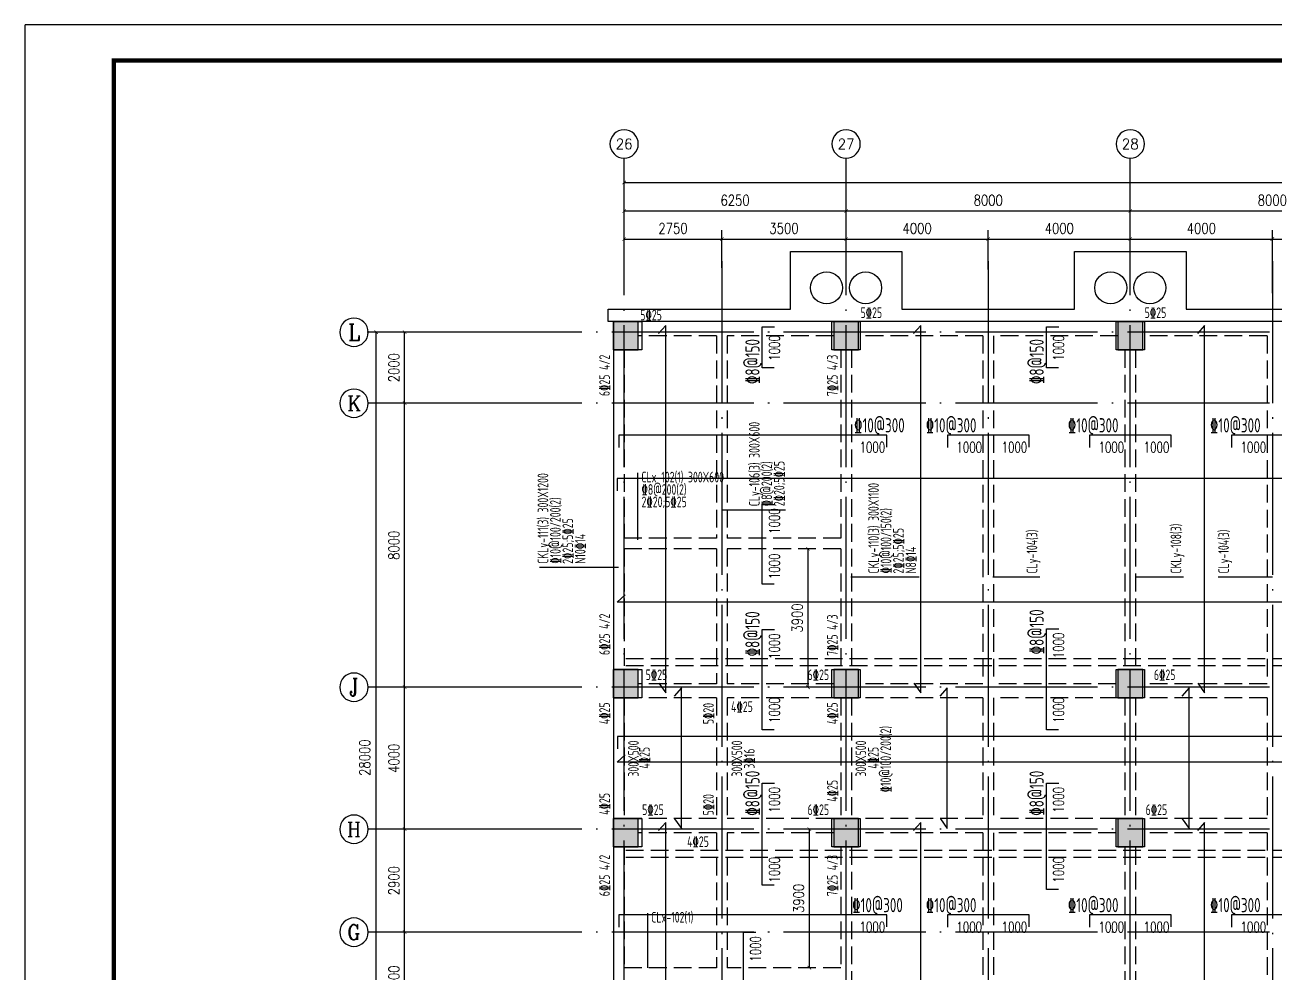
# Model space of a CAD drawing. Header units: millimetres. Extents: x 2998490 to 15040601, y 444546 to 7822218.
# Drawn here: x 14602150 to 14637369, y 7711331 to 7738064 of the extents above; entities that cross this region are included whole.
import ezdxf
from ezdxf.enums import TextEntityAlignment as Align

# ---------------------------------------------------------------- set-up
doc = ezdxf.new("R2010")
doc.units = ezdxf.units.MM
doc.header["$LTSCALE"] = 2000
doc.linetypes.add('DASH', pattern=[0.35, 0.25, -0.1])
doc.linetypes.add('DOTE', pattern=[2.42, 2, -0.2, 0.02, -0.2])
for name, color, linetype in [('3-AXIS', 3, 'Continuous'), ('3-AXIS_TEXT', 7, 'Continuous'), ('3-ban', 84, 'Continuous'), ('3-ban-rein', 1, 'Continuous'), ('3-ban-TEXT', 7, 'Continuous'), ('3-column-DOWN', 232, 'Continuous'), ('3-COLUMN-UP', 2, 'Continuous'), ('3-dote', 43, 'DOTE'), ('3-HATCH', 8, 'Continuous'), ('3-liang-rein-X', 54, 'Continuous'), ('3-liang-rein-Y', 130, 'Continuous'), ('3-liang-R截面-X', 50, 'Continuous'), ('3-liang-R截面-Y', 70, 'Continuous'), ('3-liang-s-1', 44, 'Continuous'), ('3-liang-xu', 120, 'DASH'), ('3-装饰线脚', 7, 'Continuous'), ('AXIS', 3, 'Continuous'), ('AXIS_TEXT', 7, 'Continuous'), ('图框', 7, 'Continuous')]:
    doc.layers.add(name, color=color, linetype=linetype)
doc.layers.add('3-零部件', color=73, linetype='Continuous', lineweight=5)
doc.styles.add('_TCH_AXIS', font='COMPLEX', dxfattribs={"bigfont": 'GBCBIG'})
doc.styles.add('COMPLEX', font='COMPLEX')
doc.styles.add('DIM_FONT', font='SIMPLEX', dxfattribs={"width": 0.8, "bigfont": 'HZTXT'})
doc.styles.add('TJ1', font='tj-romans1.shx', dxfattribs={"width": 0.8, "bigfont": 'tj-hztxt1.shx'})
doc.styles.add('TSSD_Rein', font='Tssdeng.shx', dxfattribs={"width": 0.7, "bigfont": 'hztxt.shx'})
doc.dimstyles.new('DIMN100', dxfattribs={"dimtxt": 300, "dimasz": 100, "dimexe": 250, "dimexo": 300, "dimgap": 150, "dimtad": 1, "dimdec": 0, "dimzin": 0, "dimdsep": 46, "dimtxsty": 'DIM_FONT', "dimblk": 'ARCHTICK', "dimcen": 0.09, "dimclrt": 7, "dimazin": 2, "dimtfac": 1, "dimtdec": 0, "dimtix": 1, "dimtmove": 2, "dimatfit": 3, "dimldrblk": 'ARCHTICK', "dimfxl": 0, "dimtolj": 1, "dimtzin": 0, "dimarcsym": 0})

# ---------------------------------------------------------------- blocks, each defined once
blk = doc.blocks.new('TJAD_TK_A0')
at = {"layer": '图框'}
for p in [(2162, 399.3), (973, -441.7)]:
    blk.add_line(p, (973, 399.3), dxfattribs=at)
at = {"layer": '图框', "const_width": 1.2}
blk.add_lwpolyline([(2152, -431.7), (2152, 389.3), (998, 389.3), (998, -431.7)], close=True, dxfattribs=at)
blk = doc.blocks.new('_ArchTick')
at = {"color": 0, "linetype": 'ByBlock', "const_width": 0.15}
blk.add_lwpolyline([(-0.5, -0.5), (0.5, 0.5)], dxfattribs=at)
blk = doc.blocks.new('*D217')
at = {"layer": 'AXIS', "color": 0, "lineweight": -2}
for p, q in [((14615016, 7712509), (14612587, 7712509)), ((14612837, 7709809), (14612837, 7712509)), ((14615016, 7709809), (14612587, 7709809))]:
    blk.add_line(p, q, dxfattribs=at)
at = {"layer": 'Defpoints', "color": 0}
for p in [(14612837, 7712509), (14615316, 7712509), (14615316, 7709809)]:
    blk.add_point(p, dxfattribs=at)
at = {"layer": 'AXIS', "color": 0, "lineweight": -2, "xscale": 100, "yscale": 100, "zscale": 100}
for p, rotation in [((14612837, 7712509), 90), ((14612837, 7709809), 270)]:
    blk.add_blockref('_ArchTick', p, dxfattribs=dict(at, rotation=rotation))
at = {"layer": 'AXIS', "color": 7, "insert": (14612537, 7711159), "char_height": 300, "attachment_point": 5, "rotation": 90, "style": 'DIM_FONT'}
blk.add_mtext('\\A1;2700', dxfattribs=at)
blk = doc.blocks.new('*D218')
at = {"layer": 'AXIS', "color": 0, "lineweight": -2}
for p, q in [((14615016, 7715409), (14612587, 7715409)), ((14612837, 7712509), (14612837, 7715409)), ((14615016, 7712509), (14612587, 7712509))]:
    blk.add_line(p, q, dxfattribs=at)
at = {"layer": 'Defpoints', "color": 0}
for p in [(14612837, 7715409), (14615316, 7715409), (14615316, 7712509)]:
    blk.add_point(p, dxfattribs=at)
at = {"layer": 'AXIS', "color": 0, "lineweight": -2, "xscale": 100, "yscale": 100, "zscale": 100}
for p, rotation in [((14612837, 7715409), 90), ((14612837, 7712509), 270)]:
    blk.add_blockref('_ArchTick', p, dxfattribs=dict(at, rotation=rotation))
at = {"layer": 'AXIS', "color": 7, "insert": (14612537, 7713959), "char_height": 300, "attachment_point": 5, "rotation": 90, "style": 'DIM_FONT'}
blk.add_mtext('\\A1;2900', dxfattribs=at)
blk = doc.blocks.new('*D219')
at = {"layer": 'AXIS', "color": 0, "lineweight": -2}
for p, q in [((14615016, 7719409), (14612587, 7719409)), ((14612837, 7715409), (14612837, 7719409)), ((14615016, 7715409), (14612587, 7715409))]:
    blk.add_line(p, q, dxfattribs=at)
at = {"layer": 'Defpoints', "color": 0}
for p in [(14612837, 7719409), (14615316, 7719409), (14615316, 7715409)]:
    blk.add_point(p, dxfattribs=at)
at = {"layer": 'AXIS', "color": 0, "lineweight": -2, "xscale": 100, "yscale": 100, "zscale": 100}
for p, rotation in [((14612837, 7719409), 90), ((14612837, 7715409), 270)]:
    blk.add_blockref('_ArchTick', p, dxfattribs=dict(at, rotation=rotation))
at = {"layer": 'AXIS', "color": 7, "insert": (14612537, 7717409), "char_height": 300, "attachment_point": 5, "rotation": 90, "style": 'DIM_FONT'}
blk.add_mtext('\\A1;4000', dxfattribs=at)
blk = doc.blocks.new('*D194')
at = {"layer": 'AXIS', "color": 0, "lineweight": -2}
for p, q in [((14615016, 7727409), (14612587, 7727409)), ((14612837, 7719409), (14612837, 7727409)), ((14615016, 7719409), (14612587, 7719409))]:
    blk.add_line(p, q, dxfattribs=at)
at = {"layer": 'Defpoints', "color": 0}
for p in [(14612837, 7727409), (14615316, 7727409), (14615316, 7719409)]:
    blk.add_point(p, dxfattribs=at)
at = {"layer": 'AXIS', "color": 0, "lineweight": -2, "xscale": 100, "yscale": 100, "zscale": 100}
for p, rotation in [((14612837, 7727409), 90), ((14612837, 7719409), 270)]:
    blk.add_blockref('_ArchTick', p, dxfattribs=dict(at, rotation=rotation))
at = {"layer": 'AXIS', "color": 7, "insert": (14612537, 7723409), "char_height": 300, "attachment_point": 5, "rotation": 90, "style": 'DIM_FONT'}
blk.add_mtext('\\A1;8000', dxfattribs=at)
blk = doc.blocks.new('*D195')
at = {"layer": 'AXIS', "color": 0, "lineweight": -2}
for p, q in [((14615016, 7729409), (14612587, 7729409)), ((14612837, 7727409), (14612837, 7729409)), ((14615016, 7727409), (14612587, 7727409))]:
    blk.add_line(p, q, dxfattribs=at)
at = {"layer": 'Defpoints', "color": 0}
for p in [(14612837, 7729409), (14615316, 7729409), (14615316, 7727409)]:
    blk.add_point(p, dxfattribs=at)
at = {"layer": 'AXIS', "color": 0, "lineweight": -2, "xscale": 100, "yscale": 100, "zscale": 100}
for p, rotation in [((14612837, 7729409), 90), ((14612837, 7727409), 270)]:
    blk.add_blockref('_ArchTick', p, dxfattribs=dict(at, rotation=rotation))
at = {"layer": 'AXIS', "color": 7, "insert": (14612537, 7728409), "char_height": 300, "attachment_point": 5, "rotation": 90, "style": 'DIM_FONT'}
blk.add_mtext('\\A1;2000', dxfattribs=at)
blk = doc.blocks.new('*D196')
at = {"layer": 'AXIS', "color": 0, "lineweight": -2}
for p, q in [((14615816, 7729409), (14611787, 7729409)), ((14612037, 7701409), (14612037, 7729409)), ((14615816, 7701409), (14611787, 7701409))]:
    blk.add_line(p, q, dxfattribs=at)
at = {"layer": 'Defpoints', "color": 0}
for p in [(14612037, 7729409), (14616116, 7729409), (14616116, 7701409)]:
    blk.add_point(p, dxfattribs=at)
at = {"layer": 'AXIS', "color": 0, "lineweight": -2, "xscale": 100, "yscale": 100, "zscale": 100}
for p, rotation in [((14612037, 7729409), 90), ((14612037, 7701409), 270)]:
    blk.add_blockref('_ArchTick', p, dxfattribs=dict(at, rotation=rotation))
at = {"layer": 'AXIS', "color": 7, "insert": (14611715, 7717427), "char_height": 300, "attachment_point": 5, "rotation": 90, "style": 'DIM_FONT'}
blk.add_mtext('\\A1;28000', dxfattribs=at)
blk = doc.blocks.new('*D197')
at = {"layer": 'AXIS', "color": 0, "lineweight": -2}
for p, q in [((14619017, 7732223), (14619017, 7733076)), ((14625267, 7732223), (14625267, 7733076)), ((14619017, 7732826), (14625267, 7732826))]:
    blk.add_line(p, q, dxfattribs=at)
at = {"layer": 'Defpoints', "color": 0}
for p in [(14625267, 7732826), (14619017, 7731923), (14625267, 7731923)]:
    blk.add_point(p, dxfattribs=at)
at = {"layer": 'AXIS', "color": 0, "lineweight": -2, "xscale": 100, "yscale": 100, "zscale": 100, "rotation": 180}
blk.add_blockref('_ArchTick', (14619017, 7732826), dxfattribs=at)
at = {"layer": 'AXIS', "color": 0, "lineweight": -2, "xscale": 100, "yscale": 100, "zscale": 100}
blk.add_blockref('_ArchTick', (14625267, 7732826), dxfattribs=at)
at = {"layer": 'AXIS', "color": 7, "insert": (14622142, 7733126), "char_height": 300, "attachment_point": 5, "style": 'DIM_FONT'}
blk.add_mtext('\\A1;6250', dxfattribs=at)
blk = doc.blocks.new('*D198')
at = {"layer": 'AXIS', "color": 0, "lineweight": -2}
for p, q in [((14625267, 7732223), (14625267, 7733076)), ((14633267, 7732223), (14633267, 7733076)), ((14625267, 7732826), (14633267, 7732826))]:
    blk.add_line(p, q, dxfattribs=at)
at = {"layer": 'Defpoints', "color": 0}
for p in [(14633267, 7732826), (14625267, 7731923), (14633267, 7731923)]:
    blk.add_point(p, dxfattribs=at)
at = {"layer": 'AXIS', "color": 0, "lineweight": -2, "xscale": 100, "yscale": 100, "zscale": 100, "rotation": 180}
blk.add_blockref('_ArchTick', (14625267, 7732826), dxfattribs=at)
at = {"layer": 'AXIS', "color": 0, "lineweight": -2, "xscale": 100, "yscale": 100, "zscale": 100}
blk.add_blockref('_ArchTick', (14633267, 7732826), dxfattribs=at)
at = {"layer": 'AXIS', "color": 7, "insert": (14629267, 7733126), "char_height": 300, "attachment_point": 5, "style": 'DIM_FONT'}
blk.add_mtext('\\A1;8000', dxfattribs=at)
blk = doc.blocks.new('*D199')
at = {"layer": 'AXIS', "color": 0, "lineweight": -2}
for p, q in [((14633267, 7732223), (14633267, 7733076)), ((14641267, 7732223), (14641267, 7733076)), ((14633267, 7732826), (14641267, 7732826))]:
    blk.add_line(p, q, dxfattribs=at)
at = {"layer": 'Defpoints', "color": 0}
for p in [(14641267, 7732826), (14633267, 7731923), (14641267, 7731923)]:
    blk.add_point(p, dxfattribs=at)
at = {"layer": 'AXIS', "color": 0, "lineweight": -2, "xscale": 100, "yscale": 100, "zscale": 100, "rotation": 180}
blk.add_blockref('_ArchTick', (14633267, 7732826), dxfattribs=at)
at = {"layer": 'AXIS', "color": 0, "lineweight": -2, "xscale": 100, "yscale": 100, "zscale": 100}
blk.add_blockref('_ArchTick', (14641267, 7732826), dxfattribs=at)
at = {"layer": 'AXIS', "color": 7, "insert": (14637267, 7733126), "char_height": 300, "attachment_point": 5, "style": 'DIM_FONT'}
blk.add_mtext('\\A1;8000', dxfattribs=at)
blk = doc.blocks.new('*D211')
at = {"layer": 'AXIS', "color": 0, "lineweight": -2}
for p, q in [((14619017, 7731423), (14619017, 7733876)), ((14619017, 7733626), (14695267, 7733626)), ((14695267, 7731423), (14695267, 7733876))]:
    blk.add_line(p, q, dxfattribs=at)
at = {"layer": 'Defpoints', "color": 0}
for p in [(14695267, 7733626), (14619017, 7731123), (14695267, 7731123)]:
    blk.add_point(p, dxfattribs=at)
at = {"layer": 'AXIS', "color": 0, "lineweight": -2, "xscale": 100, "yscale": 100, "zscale": 100, "rotation": 180}
blk.add_blockref('_ArchTick', (14619017, 7733626), dxfattribs=at)
at = {"layer": 'AXIS', "color": 0, "lineweight": -2, "xscale": 100, "yscale": 100, "zscale": 100}
blk.add_blockref('_ArchTick', (14695267, 7733626), dxfattribs=at)
at = {"layer": 'AXIS', "color": 7, "insert": (14661202, 7733926), "char_height": 300, "attachment_point": 5, "style": 'DIM_FONT'}
blk.add_mtext('\\A1;76250', dxfattribs=at)
blk = doc.blocks.new('_AXISO')
blk.add_circle((0, 0), 0.5)
at = {"layer": '3-AXIS_TEXT', "style": 'COMPLEX', "width": 1.041667}
blk.add_attdef('A', text='', height=0.56, dxfattribs=at).set_placement((-0.25, -0.28), (0.25, -0.28), align=Align.FIT)
blk = doc.blocks.new('*D1352')
at = {"layer": '3-零部件', "color": 0, "lineweight": -2}
for p, q in [((14619017, 7731220), (14619017, 7732285)), ((14621767, 7731220), (14621767, 7732285)), ((14619017, 7732035), (14621767, 7732035))]:
    blk.add_line(p, q, dxfattribs=at)
at = {"layer": 'Defpoints', "color": 0}
for p in [(14621767, 7732035), (14619017, 7730920), (14621767, 7730920)]:
    blk.add_point(p, dxfattribs=at)
at = {"layer": '3-零部件', "color": 0, "lineweight": -2, "xscale": 100, "yscale": 100, "zscale": 100, "rotation": 180}
blk.add_blockref('_ArchTick', (14619017, 7732035), dxfattribs=at)
at = {"layer": '3-零部件', "color": 0, "lineweight": -2, "xscale": 100, "yscale": 100, "zscale": 100}
blk.add_blockref('_ArchTick', (14621767, 7732035), dxfattribs=at)
at = {"layer": '3-零部件', "color": 7, "insert": (14620392, 7732335), "char_height": 300, "attachment_point": 5, "style": 'DIM_FONT'}
blk.add_mtext('\\A1;2750', dxfattribs=at)
blk = doc.blocks.new('*D1353')
at = {"layer": '3-零部件', "color": 0, "lineweight": -2}
for p, q in [((14621767, 7731220), (14621767, 7732285)), ((14625267, 7732127), (14625267, 7732285)), ((14621767, 7732035), (14625267, 7732035))]:
    blk.add_line(p, q, dxfattribs=at)
at = {"layer": 'Defpoints', "color": 0}
for p in [(14625267, 7732035), (14625267, 7731827), (14621767, 7730920)]:
    blk.add_point(p, dxfattribs=at)
at = {"layer": '3-零部件', "color": 0, "lineweight": -2, "xscale": 100, "yscale": 100, "zscale": 100, "rotation": 180}
blk.add_blockref('_ArchTick', (14621767, 7732035), dxfattribs=at)
at = {"layer": '3-零部件', "color": 0, "lineweight": -2, "xscale": 100, "yscale": 100, "zscale": 100}
blk.add_blockref('_ArchTick', (14625267, 7732035), dxfattribs=at)
at = {"layer": '3-零部件', "color": 7, "insert": (14623517, 7732335), "char_height": 300, "attachment_point": 5, "style": 'DIM_FONT'}
blk.add_mtext('\\A1;3500', dxfattribs=at)
blk = doc.blocks.new('*D1354')
at = {"layer": '3-零部件', "color": 0, "lineweight": -2}
for p, q in [((14625267, 7732127), (14625267, 7732285)), ((14629267, 7731180), (14629267, 7732285)), ((14625267, 7732035), (14629267, 7732035))]:
    blk.add_line(p, q, dxfattribs=at)
at = {"layer": 'Defpoints', "color": 0}
for p in [(14625267, 7731827), (14629267, 7732035), (14629267, 7730880)]:
    blk.add_point(p, dxfattribs=at)
at = {"layer": '3-零部件', "color": 0, "lineweight": -2, "xscale": 100, "yscale": 100, "zscale": 100, "rotation": 180}
blk.add_blockref('_ArchTick', (14625267, 7732035), dxfattribs=at)
at = {"layer": '3-零部件', "color": 0, "lineweight": -2, "xscale": 100, "yscale": 100, "zscale": 100}
blk.add_blockref('_ArchTick', (14629267, 7732035), dxfattribs=at)
at = {"layer": '3-零部件', "color": 7, "insert": (14627267, 7732335), "char_height": 300, "attachment_point": 5, "style": 'DIM_FONT'}
blk.add_mtext('\\A1;4000', dxfattribs=at)
blk = doc.blocks.new('*D1355')
at = {"layer": '3-零部件', "color": 0, "lineweight": -2}
for p, q in [((14629267, 7731180), (14629267, 7732285)), ((14633267, 7730508), (14633267, 7732285)), ((14629267, 7732035), (14633267, 7732035))]:
    blk.add_line(p, q, dxfattribs=at)
at = {"layer": 'Defpoints', "color": 0}
for p in [(14633267, 7732035), (14629267, 7730880), (14633267, 7730208)]:
    blk.add_point(p, dxfattribs=at)
at = {"layer": '3-零部件', "color": 0, "lineweight": -2, "xscale": 100, "yscale": 100, "zscale": 100, "rotation": 180}
blk.add_blockref('_ArchTick', (14629267, 7732035), dxfattribs=at)
at = {"layer": '3-零部件', "color": 0, "lineweight": -2, "xscale": 100, "yscale": 100, "zscale": 100}
blk.add_blockref('_ArchTick', (14633267, 7732035), dxfattribs=at)
at = {"layer": '3-零部件', "color": 7, "insert": (14631267, 7732335), "char_height": 300, "attachment_point": 5, "style": 'DIM_FONT'}
blk.add_mtext('\\A1;4000', dxfattribs=at)
blk = doc.blocks.new('*D1356')
at = {"layer": '3-零部件', "color": 0, "lineweight": -2}
for p, q in [((14633267, 7730508), (14633267, 7732285)), ((14637267, 7730508), (14637267, 7732285)), ((14633267, 7732035), (14637267, 7732035))]:
    blk.add_line(p, q, dxfattribs=at)
at = {"layer": 'Defpoints', "color": 0}
for p in [(14637267, 7732035), (14633267, 7730208), (14637267, 7730208)]:
    blk.add_point(p, dxfattribs=at)
at = {"layer": '3-零部件', "color": 0, "lineweight": -2, "xscale": 100, "yscale": 100, "zscale": 100, "rotation": 180}
blk.add_blockref('_ArchTick', (14633267, 7732035), dxfattribs=at)
at = {"layer": '3-零部件', "color": 0, "lineweight": -2, "xscale": 100, "yscale": 100, "zscale": 100}
blk.add_blockref('_ArchTick', (14637267, 7732035), dxfattribs=at)
at = {"layer": '3-零部件', "color": 7, "insert": (14635267, 7732335), "char_height": 300, "attachment_point": 5, "style": 'DIM_FONT'}
blk.add_mtext('\\A1;4000', dxfattribs=at)
blk = doc.blocks.new('*D1357')
at = {"layer": '3-零部件', "color": 0, "lineweight": -2}
for p, q in [((14637267, 7730508), (14637267, 7732285)), ((14641267, 7731523), (14641267, 7732285)), ((14637267, 7732035), (14641267, 7732035))]:
    blk.add_line(p, q, dxfattribs=at)
at = {"layer": 'Defpoints', "color": 0}
for p in [(14641267, 7732035), (14641267, 7731223), (14637267, 7730208)]:
    blk.add_point(p, dxfattribs=at)
at = {"layer": '3-零部件', "color": 0, "lineweight": -2, "xscale": 100, "yscale": 100, "zscale": 100, "rotation": 180}
blk.add_blockref('_ArchTick', (14637267, 7732035), dxfattribs=at)
at = {"layer": '3-零部件', "color": 0, "lineweight": -2, "xscale": 100, "yscale": 100, "zscale": 100}
blk.add_blockref('_ArchTick', (14641267, 7732035), dxfattribs=at)
at = {"layer": '3-零部件', "color": 7, "insert": (14639267, 7732335), "char_height": 300, "attachment_point": 5, "style": 'DIM_FONT'}
blk.add_mtext('\\A1;4000', dxfattribs=at)
blk = doc.blocks.new('*D1820')
at = {"layer": '3-ban', "color": 0, "lineweight": -2}
for p, q in [((14624127, 7723309), (14623942, 7723309)), ((14624192, 7723309), (14624192, 7719409)), ((14624127, 7719409), (14623942, 7719409))]:
    blk.add_line(p, q, dxfattribs=at)
at = {"layer": 'Defpoints', "color": 0}
for p in [(14624427, 7723309), (14624192, 7719409), (14624427, 7719409)]:
    blk.add_point(p, dxfattribs=at)
at = {"layer": '3-ban', "color": 0, "lineweight": -2, "xscale": 100, "yscale": 100, "zscale": 100}
for p, rotation in [((14624192, 7723309), 90), ((14624192, 7719409), 270)]:
    blk.add_blockref('_ArchTick', p, dxfattribs=dict(at, rotation=rotation))
at = {"layer": '3-ban', "color": 7, "insert": (14623892, 7721359), "char_height": 300, "attachment_point": 5, "rotation": 90, "style": 'DIM_FONT'}
blk.add_mtext('\\A1;3900', dxfattribs=at)
blk = doc.blocks.new('*D1821')
at = {"layer": '3-ban', "color": 0, "lineweight": -2}
for p, q in [((14624334, 7715409), (14623981, 7715409)), ((14624231, 7715409), (14624231, 7711509)), ((14624334, 7711509), (14623981, 7711509))]:
    blk.add_line(p, q, dxfattribs=at)
at = {"layer": 'Defpoints', "color": 0}
for p in [(14624634, 7715409), (14624231, 7711509), (14624634, 7711509)]:
    blk.add_point(p, dxfattribs=at)
at = {"layer": '3-ban', "color": 0, "lineweight": -2, "xscale": 100, "yscale": 100, "zscale": 100}
for p, rotation in [((14624231, 7715409), 90), ((14624231, 7711509), 270)]:
    blk.add_blockref('_ArchTick', p, dxfattribs=dict(at, rotation=rotation))
at = {"layer": '3-ban', "color": 7, "insert": (14623931, 7713459), "char_height": 300, "attachment_point": 5, "rotation": 90, "style": 'DIM_FONT'}
blk.add_mtext('\\A1;3900', dxfattribs=at)

msp = doc.modelspace()

# ---------------------------------------------------------------- hatches: boundary and pattern name
at = {"layer": '3-HATCH'}
for points in [[(14619416.8, 7729708.7), (14618716.8, 7729708.7), (14618716.8, 7728908.7), (14619416.8, 7728908.7)], [(14625616.8, 7729708.7), (14624916.8, 7729708.7), (14624916.8, 7728908.7), (14625616.8, 7728908.7)], [(14633616.8, 7729708.7), (14632916.8, 7729708.7), (14632916.8, 7728908.7), (14633616.8, 7728908.7)], [(14619416.8, 7719908.7), (14618716.8, 7719908.7), (14618716.8, 7719108.7), (14619416.8, 7719108.7)], [(14625616.8, 7719908.7), (14624916.8, 7719908.7), (14624916.8, 7719108.7), (14625616.8, 7719108.7)], [(14633616.8, 7719908.7), (14632916.8, 7719908.7), (14632916.8, 7719108.7), (14633616.8, 7719108.7)], [(14619416.8, 7715708.7), (14618716.8, 7715708.7), (14618716.8, 7714908.7), (14619416.8, 7714908.7)], [(14625616.8, 7715708.7), (14624916.8, 7715708.7), (14624916.8, 7714908.7), (14625616.8, 7714908.7)], [(14633616.8, 7715708.7), (14632916.8, 7715708.7), (14632916.8, 7714908.7), (14633616.8, 7714908.7)]]:
    msp.add_hatch(color=256, dxfattribs=at).paths.add_polyline_path(points)

# ---------------------------------------------------------------- linework, layer by layer
at = {"layer": '3-AXIS', "color": 15, "linetype": 'DOTE'}
for p, q in [((14619016.8, 7701408.7), (14619016.8, 7731923.2)), ((14625266.8, 7701408.7), (14625266.8, 7731923.2)), ((14633266.8, 7701408.7), (14633266.8, 7731923.2)), ((14695266.8, 7729408.7), (14614408.5, 7729408.7)), ((14695266.8, 7727408.7), (14614408.5, 7727408.7)), ((14695266.8, 7719408.7), (14614408.5, 7719408.7)), ((14695266.8, 7715408.7), (14614408.5, 7715408.7)), ((14695266.8, 7712508.7), (14614408.5, 7712508.7))]:
    msp.add_line(p, q, dxfattribs=at)
at = {"layer": '3-ban-rein'}
for points in [[(14619995.9, 7719524.8), (14620189.3, 7719251.1), (14620189.3, 7729599), (14619986.2, 7729369.6)], [(14623245.3, 7728408.7), (14622907.3, 7728408.7), (14622907.3, 7729558.7), (14623253.3, 7729558.7)], [(14627177.3, 7719524.8), (14627370.7, 7719251.1), (14627370.7, 7729599), (14627167.6, 7729369.6)], [(14631245.3, 7728408.7), (14630907.3, 7728408.7), (14630907.3, 7729558.7), (14631253.3, 7729558.7)], [(14635166.2, 7719524.8), (14635359.6, 7719251.1), (14635359.6, 7729599), (14635156.5, 7729369.6)], [(14626416.8, 7726172.4), (14626416.8, 7726510.4), (14618866.8, 7726510.4), (14618866.8, 7726164.4)], [(14630416.8, 7726172.4), (14630416.8, 7726510.4), (14628116.8, 7726510.4), (14628116.8, 7726164.4)], [(14634416.8, 7726172.4), (14634416.8, 7726510.4), (14632116.8, 7726510.4), (14632116.8, 7726164.4)], [(14638416.8, 7726172.4), (14638416.8, 7726510.4), (14636116.8, 7726510.4), (14636116.8, 7726164.4)], [(14681410.6, 7724952.1), (14681410.6, 7725290), (14618819.5, 7725290), (14618819.5, 7724944)], [(14623245.3, 7722308.7), (14622907.3, 7722308.7), (14622907.3, 7724558.7), (14623253.3, 7724558.7)], [(14681204.9, 7722000.5), (14681478.5, 7721807.1), (14618817.4, 7721807.1), (14619046.8, 7722010.1)], [(14623245.3, 7718208.7), (14622907.3, 7718208.7), (14622907.3, 7721035.5), (14623253.3, 7721035.5)], [(14631245.3, 7718208.7), (14630907.3, 7718208.7), (14630907.3, 7721056.9), (14631253.3, 7721056.9)], [(14620436.4, 7715704.5), (14620629.8, 7715430.8), (14620629.8, 7719388.1), (14620426.7, 7719158.7)], [(14627919.7, 7715704.5), (14628113.1, 7715430.8), (14628113.1, 7719388.1), (14627910, 7719158.7)], [(14634731.8, 7715704.5), (14634925.2, 7715430.8), (14634925.2, 7719388.1), (14634722.1, 7719158.7)], [(14691410.6, 7717685), (14691410.6, 7718023), (14618833.6, 7718023), (14618833.6, 7717677)], [(14691204.9, 7717492.6), (14691478.5, 7717299.1), (14618817.4, 7717299.1), (14619046.8, 7717502.2)], [(14623245.3, 7713831.3), (14622907.3, 7713831.3), (14622907.3, 7716708.7), (14623253.3, 7716708.7)], [(14631245.3, 7713708.7), (14630907.3, 7713708.7), (14630907.3, 7716708.7), (14631253.3, 7716708.7)], [(14619995.9, 7705524.8), (14620189.3, 7705251.1), (14620189.3, 7715599), (14619986.2, 7715369.6)], [(14627177.3, 7705524.8), (14627370.7, 7705251.1), (14627370.7, 7715599), (14627167.6, 7715369.6)], [(14635166.2, 7705524.8), (14635359.6, 7705251.1), (14635359.6, 7715599), (14635156.5, 7715369.6)], [(14626416.8, 7712656.1), (14626416.8, 7712994), (14618866.8, 7712994), (14618866.8, 7712648)], [(14630416.8, 7712656.1), (14630416.8, 7712994), (14628116.8, 7712994), (14628116.8, 7712648)], [(14634416.8, 7712656.1), (14634416.8, 7712994), (14632116.8, 7712994), (14632116.8, 7712648)], [(14638416.8, 7712656.1), (14638416.8, 7712994), (14636116.8, 7712994), (14636116.8, 7712648)], [(14622714.7, 7710258.7), (14622376.7, 7710258.7), (14622376.7, 7712508.7), (14622722.8, 7712508.7)]]:
    msp.add_lwpolyline(points, dxfattribs=at)
at = {"layer": '3-column-DOWN'}
for points in [[(14619516.8, 7728908.7), (14618716.8, 7728908.7), (14618716.8, 7729708.7), (14619516.8, 7729708.7)], [(14625666.8, 7728908.7), (14624866.8, 7728908.7), (14624866.8, 7729708.7), (14625666.8, 7729708.7)], [(14633666.8, 7728908.7), (14632866.8, 7728908.7), (14632866.8, 7729708.7), (14633666.8, 7729708.7)], [(14619516.8, 7719108.7), (14618716.8, 7719108.7), (14618716.8, 7719908.7), (14619516.8, 7719908.7)], [(14625666.8, 7719108.7), (14624866.8, 7719108.7), (14624866.8, 7719908.7), (14625666.8, 7719908.7)], [(14633666.8, 7719108.7), (14632866.8, 7719108.7), (14632866.8, 7719908.7), (14633666.8, 7719908.7)], [(14619516.8, 7714908.7), (14618716.8, 7714908.7), (14618716.8, 7715708.7), (14619516.8, 7715708.7)], [(14625666.8, 7714908.7), (14624866.8, 7714908.7), (14624866.8, 7715708.7), (14625666.8, 7715708.7)], [(14633666.8, 7714908.7), (14632866.8, 7714908.7), (14632866.8, 7715708.7), (14633666.8, 7715708.7)]]:
    msp.add_lwpolyline(points, close=True, dxfattribs=at)
at = {"layer": '3-COLUMN-UP'}
for points in [[(14619416.8, 7729708.7), (14618716.8, 7729708.7), (14618716.8, 7728908.7), (14619416.8, 7728908.7)], [(14625616.8, 7729708.7), (14624916.8, 7729708.7), (14624916.8, 7728908.7), (14625616.8, 7728908.7)], [(14633616.8, 7729708.7), (14632916.8, 7729708.7), (14632916.8, 7728908.7), (14633616.8, 7728908.7)], [(14619416.8, 7719908.7), (14618716.8, 7719908.7), (14618716.8, 7719108.7), (14619416.8, 7719108.7)], [(14625616.8, 7719908.7), (14624916.8, 7719908.7), (14624916.8, 7719108.7), (14625616.8, 7719108.7)], [(14633616.8, 7719908.7), (14632916.8, 7719908.7), (14632916.8, 7719108.7), (14633616.8, 7719108.7)], [(14619416.8, 7715708.7), (14618716.8, 7715708.7), (14618716.8, 7714908.7), (14619416.8, 7714908.7)], [(14625616.8, 7715708.7), (14624916.8, 7715708.7), (14624916.8, 7714908.7), (14625616.8, 7714908.7)], [(14633616.8, 7715708.7), (14632916.8, 7715708.7), (14632916.8, 7714908.7), (14633616.8, 7714908.7)]]:
    msp.add_lwpolyline(points, close=True, dxfattribs=at)
at = {"layer": '3-dote'}
for p, q in [((14621766.8, 7731413.9), (14621766.8, 7703232.3)), ((14629266.8, 7731413.9), (14629266.8, 7703232.3)), ((14637266.8, 7731413.9), (14637266.8, 7703232.3))]:
    msp.add_line(p, q, dxfattribs=at)
at = {"layer": '3-liang-R截面-X'}
for p, q in [((14619393.9, 7725447.1), (14619393.9, 7723558.7)), ((14619672.8, 7713047.1), (14619672.8, 7711508.7))]:
    msp.add_line(p, q, dxfattribs=at)
at = {"layer": '3-liang-R截面-Y'}
for p, q in [((14621794.7, 7724402.5), (14623564.9, 7724402.5)), ((14618861.5, 7722782.1), (14616631.6, 7722782.1)), ((14627324.5, 7722506.4), (14625401.1, 7722506.4)), ((14630716.3, 7722506.4), (14629402.3, 7722506.4)), ((14634769.9, 7722506.4), (14633401.1, 7722506.4)), ((14637273.8, 7722506.4), (14635740.4, 7722506.4))]:
    msp.add_line(p, q, dxfattribs=at)
at = {"layer": '3-liang-s-1'}
msp.add_lwpolyline([(14695477.1, 7709573), (14692341.3, 7712708.7), (14691566.8, 7712708.7), (14691566.8, 7727708.7), (14681566.8, 7727708.7), (14681566.8, 7729708.7), (14618716.8, 7729708.7), (14618716.8, 7705108.7), (14681566.8, 7705108.7), (14681566.8, 7707108.7), (14685027.1, 7707108.7), (14685027.1, 7705244.4), (14688087.8, 7702183.7), (14692416.3, 7702183.7), (14695477.1, 7705244.4), (14695477.1, 7709573)], dxfattribs=at)
at = {"layer": '3-liang-xu'}
for p, q in [((14624916.8, 7729708.7), (14619416.8, 7729708.7)), ((14632916.8, 7729708.7), (14625616.8, 7729708.7)), ((14640916.8, 7729708.7), (14633616.8, 7729708.7)), ((14621616.8, 7729308.7), (14619416.8, 7729308.7)), ((14621616.8, 7729308.7), (14621616.8, 7723608.7)), ((14624916.8, 7729308.7), (14621916.8, 7729308.7)), ((14621916.8, 7729308.7), (14621916.8, 7723608.7)), ((14629116.8, 7729308.7), (14625616.8, 7729308.7)), ((14629116.8, 7729308.7), (14629116.8, 7719508.7)), ((14632916.8, 7729308.7), (14629416.8, 7729308.7)), ((14629416.8, 7729308.7), (14629416.8, 7719508.7)), ((14637116.8, 7729308.7), (14633616.8, 7729308.7)), ((14637116.8, 7729308.7), (14637116.8, 7719508.7)), ((14618716.8, 7728908.7), (14618716.8, 7719908.7)), ((14619016.8, 7728908.7), (14619016.8, 7723608.7)), ((14625116.8, 7728908.7), (14625116.8, 7723608.7)), ((14625416.8, 7728908.7), (14625416.8, 7719908.7)), ((14633116.8, 7728908.7), (14633116.8, 7719908.7)), ((14633416.8, 7728908.7), (14633416.8, 7719908.7)), ((14621616.8, 7723608.7), (14619016.8, 7723608.7)), ((14625116.8, 7723608.7), (14621916.8, 7723608.7)), ((14619016.8, 7723308.7), (14619016.8, 7719908.7)), ((14621616.8, 7723308.7), (14619016.8, 7723308.7)), ((14621616.8, 7723308.7), (14621616.8, 7719508.7)), ((14625116.8, 7723308.7), (14621916.8, 7723308.7)), ((14621916.8, 7723308.7), (14621916.8, 7719508.7)), ((14625116.8, 7723308.7), (14625116.8, 7719908.7)), ((14681166.8, 7720208.7), (14619016.8, 7720208.7)), ((14681166.8, 7720008.7), (14619016.8, 7720008.7)), ((14621616.8, 7719508.7), (14619416.8, 7719508.7)), ((14624916.8, 7719508.7), (14621916.8, 7719508.7)), ((14629116.8, 7719508.7), (14625616.8, 7719508.7)), ((14632866.8, 7719508.7), (14629416.8, 7719508.7)), ((14637116.8, 7719508.7), (14633666.8, 7719508.7)), ((14618716.8, 7719108.7), (14618716.8, 7715708.7)), ((14619016.8, 7719108.7), (14619016.8, 7715708.7)), ((14621616.8, 7719108.7), (14619416.8, 7719108.7)), ((14621616.8, 7719108.7), (14621616.8, 7715708.7)), ((14624916.8, 7719108.7), (14621916.8, 7719108.7)), ((14621916.8, 7719108.7), (14621916.8, 7715708.7)), ((14625116.8, 7719108.7), (14625116.8, 7715708.7)), ((14625416.8, 7719108.7), (14625416.8, 7715708.7)), ((14629116.8, 7719108.7), (14625616.8, 7719108.7)), ((14629116.8, 7719108.7), (14629116.8, 7715708.7)), ((14632916.8, 7719108.7), (14629416.8, 7719108.7)), ((14629416.8, 7719108.7), (14629416.8, 7715708.7)), ((14633116.8, 7719108.7), (14633116.8, 7715708.7)), ((14633416.8, 7719108.7), (14633416.8, 7715708.7)), ((14637116.8, 7719108.7), (14633616.8, 7719108.7)), ((14637116.8, 7719108.7), (14637116.8, 7715708.7)), ((14621616.8, 7715708.7), (14619416.8, 7715708.7)), ((14624916.8, 7715708.7), (14621916.8, 7715708.7)), ((14629116.8, 7715708.7), (14625616.8, 7715708.7)), ((14632916.8, 7715708.7), (14629416.8, 7715708.7)), ((14637116.8, 7715708.7), (14633616.8, 7715708.7)), ((14621616.8, 7715308.7), (14619416.8, 7715308.7)), ((14621616.8, 7715308.7), (14621616.8, 7711508.7)), ((14624916.8, 7715308.7), (14621916.8, 7715308.7)), ((14621916.8, 7715308.7), (14621916.8, 7711508.7)), ((14629116.8, 7715308.7), (14625616.8, 7715308.7)), ((14629116.8, 7715308.7), (14629116.8, 7705508.7)), ((14632866.8, 7715308.7), (14629416.8, 7715308.7)), ((14629416.8, 7715308.7), (14629416.8, 7705508.7)), ((14637116.8, 7715308.7), (14633666.8, 7715308.7)), ((14637116.8, 7715308.7), (14637116.8, 7705508.7)), ((14618716.8, 7714908.7), (14618716.8, 7705908.7)), ((14619016.8, 7714908.7), (14619016.8, 7711508.7)), ((14625116.8, 7714908.7), (14625116.8, 7711508.7)), ((14625416.8, 7714908.7), (14625416.8, 7705908.7)), ((14633116.8, 7714908.7), (14633116.8, 7705908.7)), ((14633416.8, 7714908.7), (14633416.8, 7705908.7)), ((14681166.8, 7714808.7), (14619016.8, 7714808.7)), ((14681166.8, 7714608.7), (14619016.8, 7714608.7)), ((14621616.8, 7711508.7), (14619016.8, 7711508.7)), ((14625116.8, 7711508.7), (14621916.8, 7711508.7))]:
    msp.add_line(p, q, dxfattribs=at)
at = {"layer": '3-装饰线脚'}
msp.add_lwpolyline([(14618716.8, 7729708.7), (14618566.8, 7729708.7), (14618566.8, 7730058.7), (14623696.8, 7730058.7), (14623696.8, 7731678.7), (14626836.8, 7731678.7), (14626836.8, 7730058.7), (14631696.8, 7730058.7), (14631696.8, 7731678.7), (14634836.8, 7731678.7), (14634836.8, 7730058.7), (14639696.8, 7730058.7)], dxfattribs=at)
for centre in [(14624716.8, 7730658.7), (14625816.8, 7730658.7), (14632716.8, 7730658.7), (14633816.8, 7730658.7)]:
    msp.add_circle(centre, 450, dxfattribs=at)
at = {"layer": 'AXIS'}
for p, q in [((14619016.8, 7731923.2), (14619016.8, 7734312.9)), ((14625266.8, 7731923.2), (14625266.8, 7734312.9)), ((14633266.8, 7731923.2), (14633266.8, 7734312.9)), ((14615315.7, 7729408.7), (14611810, 7729408.7)), ((14615315.7, 7727408.7), (14611810, 7727408.7)), ((14615315.7, 7719408.7), (14611810, 7719408.7)), ((14615315.7, 7715408.7), (14611810, 7715408.7)), ((14615315.7, 7712509.1), (14611810, 7712509.1))]:
    msp.add_line(p, q, dxfattribs=at)

# ---------------------------------------------------------------- block references
ref = msp.add_blockref('_AXISO', (14619016.8, 7734712.9), dxfattribs=dict(at, xscale=-800, yscale=800, zscale=800, rotation=179.9999999998666))
ref.add_attrib('A', '26', dxfattribs={"layer": 'AXIS_TEXT', "height": 294.28, "rotation": 360, "style": '_TCH_AXIS'}).set_placement((14618778.6, 7734565.7), (14619255.1, 7734565.7), align=Align.FIT)
ref = msp.add_blockref('_AXISO', (14625266.8, 7734712.9), dxfattribs=dict(at, xscale=-800, yscale=800, zscale=800, rotation=179.9999999998666))
ref.add_attrib('A', '27', dxfattribs={"layer": 'AXIS_TEXT', "height": 294.28, "rotation": 360, "style": '_TCH_AXIS'}).set_placement((14625028.6, 7734565.7), (14625505.1, 7734565.7), align=Align.FIT)
ref = msp.add_blockref('_AXISO', (14633266.8, 7734712.9), dxfattribs=dict(at, xscale=-800, yscale=800, zscale=800, rotation=179.9999999998666))
ref.add_attrib('A', '28', dxfattribs={"layer": 'AXIS_TEXT', "height": 294.28, "rotation": 360, "style": '_TCH_AXIS'}).set_placement((14633028.6, 7734565.7), (14633505.1, 7734565.7), align=Align.FIT)
ref = msp.add_blockref('_AXISO', (14611410, 7729408.7), dxfattribs=dict(at, xscale=-800, yscale=800, zscale=800))
ref.add_attrib('A', 'L', dxfattribs={"layer": 'AXIS_TEXT', "height": 455.7, "style": '_TCH_AXIS'}).set_placement((14611247.3, 7729180.8), (14611572.8, 7729180.8), align=Align.FIT)
ref = msp.add_blockref('_AXISO', (14611410, 7727408.7), dxfattribs=dict(at, xscale=-800, yscale=800, zscale=800))
ref.add_attrib('A', 'K', dxfattribs={"layer": 'AXIS_TEXT', "height": 415.3, "style": '_TCH_AXIS'}).set_placement((14611222.2, 7727201.1), (14611597.9, 7727201.1), align=Align.FIT)
ref = msp.add_blockref('_AXISO', (14611410, 7719408.7), dxfattribs=dict(at, xscale=-800, yscale=800, zscale=800))
ref.add_attrib('A', 'J', dxfattribs={"layer": 'AXIS_TEXT', "height": 496.1, "style": '_TCH_AXIS'}).set_placement((14611280.1, 7719160.7), (14611539.9, 7719160.7), align=Align.FIT)
ref = msp.add_blockref('_AXISO', (14611410, 7715408.7), dxfattribs=dict(at, xscale=-800, yscale=800, zscale=800))
ref.add_attrib('A', 'H', dxfattribs={"layer": 'AXIS_TEXT', "height": 405.5, "style": '_TCH_AXIS'}).set_placement((14611216.9, 7715205.9), (14611603.1, 7715205.9), align=Align.FIT)
ref = msp.add_blockref('_AXISO', (14611410, 7712509.1), dxfattribs=dict(at, xscale=-800, yscale=800, zscale=800))
ref.add_attrib('A', 'G', dxfattribs={"layer": 'AXIS_TEXT', "height": 425.2, "style": '_TCH_AXIS'}).set_placement((14611227.8, 7712296.5), (14611592.2, 7712296.5), align=Align.FIT)
at = {"layer": '图框', "xscale": 100, "yscale": 100, "zscale": 100}
msp.add_blockref('TJAD_TK_A0', (14504849.7, 7698133.9), dxfattribs=at)

# ---------------------------------------------------------------- texts
at = {"layer": '3-ban', "style": 'TSSD_Rein', "width": 0.7}
for s, rotation, p in [('%%1328@150', 89.99419, (14622830.3, 7727947.5, -5065)), ('%%1328@150', 89.99419, (14630830.3, 7727947.5, -5065)), ('%%13210@300', 0.00581, (14625489.2, 7726587.3, -5065)), ('%%13210@300', 0.00581, (14627508.9, 7726587.3, -5065)), ('%%13210@300', 0.00581, (14631508.9, 7726587.3, -5065)), ('%%13210@300', 0.00581, (14635508.9, 7726587.3, -5065)), ('%%1328@150', 89.99419, (14622830.3, 7720276.1, -5065)), ('%%1328@150', 89.99419, (14630830.3, 7720332.5, -5065)), ('%%1328@150', 89.99419, (14622830.3, 7715787.3, -5065)), ('%%1328@150', 89.99419, (14630830.3, 7715787.3, -5065)), ('%%13210@300', 0.00581, (14625436.4, 7713070.9, -5065)), ('%%13210@300', 0.00581, (14627508.9, 7713070.9, -5065)), ('%%13210@300', 0.00581, (14631508.9, 7713070.9, -5065)), ('%%13210@300', 0.00581, (14635508.9, 7713070.9, -5065))]:
    msp.add_text(s, height=400, rotation=rotation, dxfattribs=at).set_placement(p)
at = {"layer": '3-ban-TEXT', "style": 'TJ1', "width": 0.7}
for p in [(14623397.2, 7728605.6), (14631397.2, 7728605.6), (14623397.2, 7723728.6), (14623397.2, 7722455.6), (14623397.2, 7720205.3), (14631397.2, 7720226.7), (14623397.2, 7718405.6), (14631397.2, 7718405.6), (14623397.2, 7715878.6), (14631397.2, 7715878.6), (14623397.2, 7713907.3), (14631397.2, 7713905.6), (14622866.6, 7711678.6)]:
    msp.add_text('1000', height=300, rotation=90, dxfattribs=at).set_placement(p)
for p in [(14625646.5, 7726020.5), (14628373.5, 7726020.5), (14629646.5, 7726020.5), (14632373.5, 7726020.5), (14633646.5, 7726020.5), (14636373.5, 7726020.5), (14625646.5, 7712504.1), (14628373.5, 7712504.1), (14629646.5, 7712504.1), (14632373.5, 7712504.1), (14633646.5, 7712504.1), (14636373.5, 7712504.1)]:
    msp.add_text('1000', height=300, dxfattribs=at).set_placement(p)
at = {"layer": '3-liang-rein-X', "style": 'TSSD_Rein', "width": 0.7}
for s, p in [('5%%13225', (14625672.3, 7729808.7)), ('5%%13225', (14633672.3, 7729808.7)), ('5%%13225', (14619472.3, 7729744.5)), ('%%1328@200(2)', (14619506.7, 7724829.4)), ('2%%13220;5%%13225', (14619506.7, 7724479.5)), ('5%%13225', (14619623.7, 7719608.7)), ('6%%13225', (14624180, 7719608.7)), ('6%%13225', (14633931.4, 7719608.7)), ('4%%13225', (14622028.3, 7718708.7)), ('5%%13225', (14619523.7, 7715808.7)), ('6%%13225', (14624180, 7715808.7)), ('6%%13225', (14633699.2, 7715808.7)), ('4%%13225', (14620790.8, 7714908.7))]:
    msp.add_text(s, height=300, dxfattribs=at).set_placement(p)
at = {"layer": '3-liang-rein-Y', "style": 'TSSD_Rein', "width": 0.7}
for s, p in [('6%%13225 4/2', (14618614.9, 7727609.9)), ('7%%13225 4/3', (14625031.4, 7727609.9)), ('%%1328@200(2)', (14623182.6, 7724506.7)), ('2%%13220;5%%13225', (14623532.6, 7724506.7)), ('%%13210@100/200(2)', (14617231.5, 7722886.3)), ('%%13210@100/150(2)', (14626539.7, 7722610.6)), ('2%%13225;5%%13225', (14617581.5, 7722886.3)), ('N10%%13214', (14617931.5, 7722886.3)), ('2%%13225;5%%13225', (14626889.7, 7722610.6)), ('N8%%13214', (14627239.7, 7722610.6)), ('6%%13225 4/2', (14618614.9, 7720316.2)), ('7%%13225 4/3', (14625031.4, 7720292.9)), ('4%%13225', (14618614.9, 7718367.5)), ('5%%13220', (14621540.8, 7718367.5)), ('4%%13225', (14625031.4, 7718367.5)), ('%%13210@100/200(2)', (14626531.4, 7716445.9)), ('4%%13225', (14619740.3, 7717114.2)), ('3%%13216', (14622690.8, 7717114.2)), ('4%%13225', (14626181.4, 7717114.2)), ('4%%13225', (14625031.4, 7716182.8)), ('4%%13225', (14618614.9, 7715815.8)), ('5%%13220', (14621540.8, 7715799.2)), ('6%%13225 4/2', (14618614.9, 7713521.8)), ('7%%13225 4/3', (14625031.4, 7713521.8))]:
    msp.add_text(s, height=300, rotation=90, dxfattribs=at).set_placement(p)
at = {"layer": '3-liang-R截面-X', "style": 'TSSD_Rein', "width": 0.7}
for s, p in [('CLx-102(1) 300X600', (14619501.9, 7725179.4)), ('CLx-102(1)', (14619780.8, 7712779.4))]:
    msp.add_text(s, height=300, dxfattribs=at).set_placement(p)
at = {"layer": '3-liang-R截面-Y', "style": 'TSSD_Rein', "width": 0.7}
for s, p in [('CLy-106(3) 300X600', (14622832.6, 7724506.7)), ('CKLy-111(3) 300X1200', (14616881.5, 7722886.3)), ('CKLy-110(3) 300X1100', (14626189.7, 7722610.6)), ('CLy-104(3)', (14630648.9, 7722610.6)), ('CKLy-108(3)', (14634702.5, 7722610.6)), ('CLy-104(3)', (14636044.3, 7722610.6)), ('300X500', (14619429.5, 7716891.5)), ('300X500', (14622340.8, 7716891.5)), ('300X500', (14625831.4, 7716891.5))]:
    msp.add_text(s, height=300, rotation=90, dxfattribs=at).set_placement(p)

# ---------------------------------------------------------------- dimensions: what is measured, and where the dimension line sits
at = {"layer": '3-ban'}
for base, p1, p2, picture, middle in [((14624191.5, 7719408.7), (14624426.6, 7723308.7), (14624426.6, 7719408.7), '*D1820', (14623891.5, 7721358.7)), ((14624231.5, 7711508.7), (14624633.7, 7715408.7), (14624633.7, 7711508.7), '*D1821', (14623931.5, 7713458.7))]:
    dim = msp.add_linear_dim(base=base, p1=p1, p2=p2, angle=90, dimstyle='DIMN100', dxfattribs=at)
    dim.commit()
    dim.dimension.update_dxf_attribs({"geometry": picture, "text_midpoint": middle})
at = {"layer": '3-零部件'}
for base, p1, p2, picture, middle in [((14621766.8, 7732035.4), (14619016.8, 7730919.8), (14621766.8, 7730919.8), '*D1352', (14620391.8, 7732335.4)), ((14625266.8, 7732035.4), (14621766.8, 7730919.8), (14625266.8, 7731827.5), '*D1353', (14623516.8, 7732335.4)), ((14629266.8, 7732035.4), (14625266.8, 7731827.5), (14629266.8, 7730879.6), '*D1354', (14627266.8, 7732335.4)), ((14633266.8, 7732035.4), (14629266.8, 7730879.6), (14633266.8, 7730207.6), '*D1355', (14631266.8, 7732335.4)), ((14637266.8, 7732035.4), (14633266.8, 7730207.6), (14637266.8, 7730207.6), '*D1356', (14635266.8, 7732335.4)), ((14641266.8, 7732035.4), (14637266.8, 7730207.6), (14641266.8, 7731223.2), '*D1357', (14639266.8, 7732335.4))]:
    dim = msp.add_linear_dim(base=base, p1=p1, p2=p2, dimstyle='DIMN100', dxfattribs=at)
    dim.commit()
    dim.dimension.update_dxf_attribs({"geometry": picture, "text_midpoint": middle})
at = {"layer": 'AXIS'}
for base, p1, p2, angle, picture, middle in [((14695266.8, 7733625.8), (14619016.8, 7731123.2), (14695266.8, 7731123.2), 360, '*D211', (14661202.1, 7733925.8)), ((14612037, 7729408.7), (14616115.7, 7701408.7), (14616115.7, 7729408.7), 90, '*D196', (14611715.2, 7717427.5))]:
    dim = msp.add_linear_dim(base=base, p1=p1, p2=p2, angle=angle, dimstyle='DIMN100', dxfattribs=at)
    dim.commit()
    dim.dimension.update_dxf_attribs({"geometry": picture, "text_midpoint": middle, "dimtype": 161})
for p1, p2, distance, picture, middle in [((14619016.8, 7731923.2), (14625266.8, 7731923.2), 902.6, '*D197', (14622141.8, 7733125.8)), ((14625266.8, 7731923.2), (14633266.8, 7731923.2), 902.6, '*D198', (14629266.8, 7733125.8)), ((14633266.8, 7731923.2), (14641266.8, 7731923.2), 902.6, '*D199', (14637266.8, 7733125.8)), ((14615315.7, 7727408.7), (14615315.7, 7729408.7), 2478.7, '*D195', (14612537, 7728408.7)), ((14615315.7, 7719408.7), (14615315.7, 7727408.7), 2478.7, '*D194', (14612537, 7723408.7)), ((14615315.7, 7715408.7), (14615315.7, 7719408.7), 2478.7, '*D219', (14612537, 7717408.7)), ((14615315.7, 7712509.1), (14615315.7, 7715408.7), 2478.7, '*D218', (14612537, 7713958.9)), ((14615315.7, 7709808.7), (14615315.7, 7712509.1), 2478.7, '*D217', (14612537, 7711158.9))]:
    dim = msp.add_aligned_dim(p1=p1, p2=p2, distance=distance, dimstyle='DIMN100', dxfattribs=at)
    dim.commit()
    dim.dimension.update_dxf_attribs({"geometry": picture, "text_midpoint": middle})

doc.saveas('drawing.dxf')
